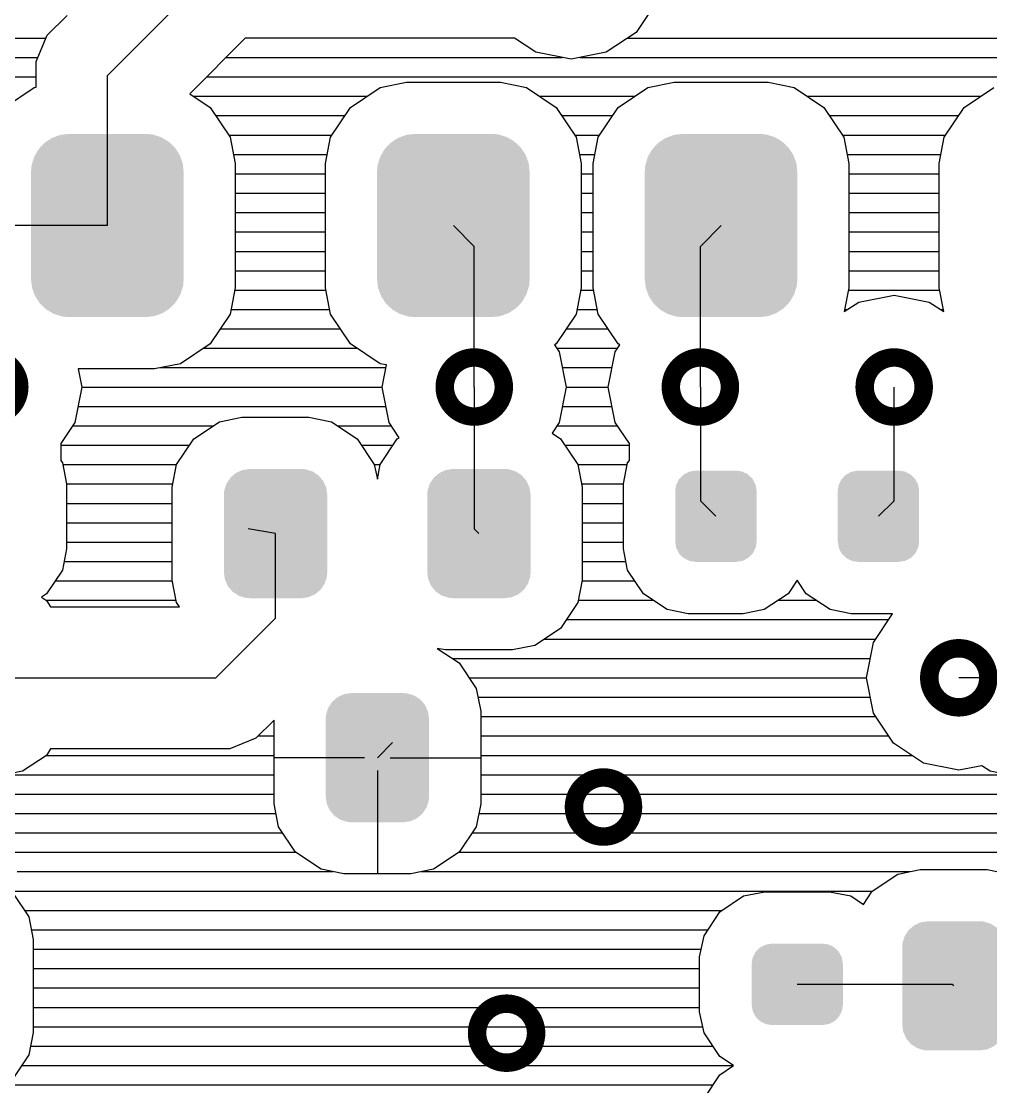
# Model space of a CAD drawing. Extents: x 295 to 953, y 10 to 290.
# Drawn here: x 624.91 to 643.97, y 119.75 to 140.69 of the extents above; entities that cross this region are included whole.
import ezdxf

# ---------------------------------------------------------------- set-up
doc = ezdxf.new("R2010")
doc.units = 0
doc.header["$LTSCALE"] = 5
doc.header["$MEASUREMENT"] = 0
doc.layers.get('0').update_dxf_attribs({"linetype": 'CONTINUOUS', "lineweight": 25})
doc.layers.add('130409_DV-DPH-A6_TOP', color=5, linetype='CONTINUOUS')

msp = doc.modelspace()

# ---------------------------------------------------------------- linework, layer by layer
at = {"const_width": 0.363}
for points in [[(623.712, 133.5, 1), (624.873, 133.5, 1)], [(633.237, 133.5, 1), (634.398, 133.5, 1)], [(637.682, 133.5, 1), (638.843, 133.5, 1)], [(641.492, 133.5, 1), (642.653, 133.5, 1)], [(642.762, 127.785, 1), (643.923, 127.785, 1)], [(635.777, 125.245, 1), (636.938, 125.245, 1)], [(633.872, 120.8, 1), (635.033, 120.8, 1)]]:
    msp.add_lwpolyline(points, format="xyb", close=True, dxfattribs=at)
for points in [[(625.515, 138.396), (625.568, 138.415), (627.685, 138.396), (627.652, 138.415)], [(625.568, 138.415), (625.679, 138.456), (627.652, 138.415), (627.515, 138.456)], [(625.679, 138.456), (625.757, 138.465), (627.515, 138.456), (627.485, 138.465)], [(625.757, 138.465), (625.852, 138.476), (627.485, 138.465), (627.356, 138.476)], [(632.318, 138.396), (632.37, 138.415), (634.487, 138.396), (634.454, 138.415)], [(632.37, 138.415), (632.481, 138.456), (634.454, 138.415), (634.317, 138.456)], [(632.481, 138.456), (632.559, 138.465), (634.317, 138.456), (634.287, 138.465)], [(632.559, 138.465), (632.654, 138.476), (634.287, 138.465), (634.158, 138.476)], [(637.58, 138.396), (637.633, 138.415), (639.75, 138.396), (639.717, 138.415)], [(637.633, 138.415), (637.744, 138.456), (639.717, 138.415), (639.58, 138.456)], [(637.744, 138.456), (637.822, 138.465), (639.58, 138.456), (639.55, 138.465)], [(637.822, 138.465), (637.917, 138.476), (639.55, 138.465), (639.421, 138.476)], [(625.251, 138.173), (625.284, 138.209), (627.953, 138.173), (627.929, 138.209)], [(625.284, 138.209), (625.37, 138.3), (627.929, 138.209), (627.832, 138.3)], [(625.37, 138.3), (625.412, 138.328), (627.832, 138.3), (627.802, 138.328)], [(625.412, 138.328), (625.515, 138.396), (627.802, 138.328), (627.685, 138.396)], [(632.053, 138.173), (632.086, 138.209), (634.755, 138.173), (634.731, 138.209)], [(632.086, 138.209), (632.172, 138.3), (634.731, 138.209), (634.634, 138.3)], [(632.172, 138.3), (632.215, 138.328), (634.634, 138.3), (634.605, 138.328)], [(632.215, 138.328), (632.318, 138.396), (634.605, 138.328), (634.487, 138.396)], [(637.316, 138.173), (637.349, 138.209), (640.018, 138.173), (639.994, 138.209)], [(637.349, 138.209), (637.435, 138.3), (639.994, 138.209), (639.897, 138.3)], [(637.435, 138.3), (637.477, 138.328), (639.897, 138.3), (639.867, 138.328)], [(637.477, 138.328), (637.58, 138.396), (639.867, 138.328), (639.75, 138.396)], [(625.127, 137.9), (625.164, 138.022), (628.085, 137.9), (628.04, 138.022)], [(625.164, 138.022), (625.187, 138.063), (628.04, 138.022), (628.025, 138.063)], [(625.187, 138.063), (625.251, 138.173), (628.025, 138.063), (627.953, 138.173)], [(631.929, 137.9), (631.966, 138.022), (634.887, 137.9), (634.842, 138.022)], [(631.966, 138.022), (631.989, 138.063), (634.842, 138.022), (634.827, 138.063)], [(631.989, 138.063), (632.053, 138.173), (634.827, 138.063), (634.755, 138.173)], [(637.192, 137.9), (637.229, 138.022), (640.15, 137.9), (640.105, 138.022)], [(637.229, 138.022), (637.252, 138.063), (640.105, 138.022), (640.09, 138.063)], [(637.252, 138.063), (637.316, 138.173), (640.09, 138.063), (640.018, 138.173)], [(625.103, 137.727), (625.114, 137.855), (628.105, 137.727), (628.09, 137.855)], [(625.114, 137.855), (625.127, 137.9), (628.09, 137.855), (628.085, 137.9)], [(631.905, 137.727), (631.916, 137.855), (634.907, 137.727), (634.892, 137.855)], [(631.916, 137.855), (631.929, 137.9), (634.892, 137.855), (634.887, 137.9)], [(637.168, 137.727), (637.179, 137.855), (640.17, 137.727), (640.155, 137.855)], [(637.179, 137.855), (637.192, 137.9), (640.155, 137.855), (640.15, 137.9)], [(625.103, 135.623), (625.103, 137.727), (628.105, 135.623), (628.105, 137.727)], [(631.905, 135.623), (631.905, 137.727), (634.907, 135.623), (634.907, 137.727)], [(637.168, 135.623), (637.168, 137.727), (640.17, 135.623), (640.17, 137.727)], [(625.118, 135.495), (625.103, 135.623), (628.094, 135.495), (628.105, 135.623)], [(625.123, 135.45), (625.118, 135.495), (628.081, 135.45), (628.094, 135.495)], [(631.92, 135.495), (631.905, 135.623), (634.896, 135.495), (634.907, 135.623)], [(631.925, 135.45), (631.92, 135.495), (634.883, 135.45), (634.896, 135.495)], [(637.183, 135.495), (637.168, 135.623), (640.159, 135.495), (640.17, 135.623)], [(637.188, 135.45), (637.183, 135.495), (640.146, 135.45), (640.159, 135.495)], [(625.168, 135.328), (625.123, 135.45), (628.044, 135.328), (628.081, 135.45)], [(625.183, 135.287), (625.168, 135.328), (628.021, 135.287), (628.044, 135.328)], [(625.255, 135.177), (625.183, 135.287), (627.957, 135.177), (628.021, 135.287)], [(631.97, 135.328), (631.925, 135.45), (634.846, 135.328), (634.883, 135.45)], [(631.985, 135.287), (631.97, 135.328), (634.823, 135.287), (634.846, 135.328)], [(632.057, 135.177), (631.985, 135.287), (634.759, 135.177), (634.823, 135.287)], [(637.233, 135.328), (637.188, 135.45), (640.109, 135.328), (640.146, 135.45)], [(637.248, 135.287), (637.233, 135.328), (640.086, 135.287), (640.109, 135.328)], [(637.32, 135.177), (637.248, 135.287), (640.022, 135.177), (640.086, 135.287)], [(625.279, 135.141), (625.255, 135.177), (627.924, 135.141), (627.957, 135.177)], [(625.376, 135.05), (625.279, 135.141), (627.838, 135.05), (627.924, 135.141)], [(632.081, 135.141), (632.057, 135.177), (634.726, 135.141), (634.759, 135.177)], [(632.178, 135.05), (632.081, 135.141), (634.64, 135.05), (634.726, 135.141)], [(637.344, 135.141), (637.32, 135.177), (639.989, 135.141), (640.022, 135.177)], [(637.441, 135.05), (637.344, 135.141), (639.903, 135.05), (639.989, 135.141)], [(625.405, 135.022), (625.376, 135.05), (627.795, 135.022), (627.838, 135.05)], [(625.523, 134.954), (625.405, 135.022), (627.692, 134.954), (627.795, 135.022)], [(625.556, 134.935), (625.523, 134.954), (627.64, 134.935), (627.692, 134.954)], [(625.693, 134.894), (625.556, 134.935), (627.529, 134.894), (627.64, 134.935)], [(625.723, 134.885), (625.693, 134.894), (627.451, 134.885), (627.529, 134.894)], [(625.852, 134.874), (625.723, 134.885), (627.356, 134.874), (627.451, 134.885)], [(632.208, 135.022), (632.178, 135.05), (634.598, 135.022), (634.64, 135.05)], [(632.325, 134.954), (632.208, 135.022), (634.495, 134.954), (634.598, 135.022)], [(632.359, 134.935), (632.325, 134.954), (634.442, 134.935), (634.495, 134.954)], [(632.495, 134.894), (632.359, 134.935), (634.331, 134.894), (634.442, 134.935)], [(632.525, 134.885), (632.495, 134.894), (634.253, 134.885), (634.331, 134.894)], [(632.654, 134.874), (632.525, 134.885), (634.158, 134.874), (634.253, 134.885)], [(637.47, 135.022), (637.441, 135.05), (639.86, 135.022), (639.903, 135.05)], [(637.588, 134.954), (637.47, 135.022), (639.757, 134.954), (639.86, 135.022)], [(637.621, 134.935), (637.588, 134.954), (639.705, 134.935), (639.757, 134.954)], [(637.758, 134.894), (637.621, 134.935), (639.594, 134.894), (639.705, 134.935)], [(637.788, 134.885), (637.758, 134.894), (639.516, 134.885), (639.594, 134.894)], [(637.917, 134.874), (637.788, 134.885), (639.421, 134.874), (639.516, 134.885)], [(628.98, 131.654), (629.022, 131.717), (630.848, 131.654), (630.794, 131.717)], [(629.022, 131.717), (629.075, 131.763), (630.794, 131.717), (630.755, 131.763)], [(629.075, 131.763), (629.131, 131.81), (630.755, 131.763), (630.682, 131.81)], [(629.131, 131.81), (629.2, 131.842), (630.682, 131.81), (630.635, 131.842)], [(629.2, 131.842), (629.261, 131.869), (630.635, 131.842), (630.544, 131.869)], [(629.261, 131.869), (629.36, 131.884), (630.544, 131.869), (630.498, 131.884)], [(629.36, 131.884), (629.403, 131.89), (630.498, 131.884), (630.419, 131.89)], [(632.978, 131.654), (633.02, 131.717), (634.846, 131.654), (634.792, 131.717)], [(633.02, 131.717), (633.073, 131.763), (634.792, 131.717), (634.753, 131.763)], [(633.073, 131.763), (633.129, 131.81), (634.753, 131.763), (634.68, 131.81)], [(633.129, 131.81), (633.198, 131.842), (634.68, 131.81), (634.633, 131.842)], [(633.198, 131.842), (633.259, 131.869), (634.633, 131.842), (634.542, 131.869)], [(633.259, 131.869), (633.358, 131.884), (634.542, 131.869), (634.496, 131.884)], [(633.358, 131.884), (633.401, 131.89), (634.496, 131.884), (634.417, 131.89)], [(637.851, 131.698), (637.928, 131.777), (639.287, 131.698), (639.204, 131.777)], [(637.928, 131.777), (637.944, 131.785), (639.204, 131.777), (639.195, 131.785)], [(637.944, 131.785), (638.041, 131.836), (639.195, 131.785), (639.089, 131.836)], [(638.041, 131.836), (638.067, 131.84), (639.089, 131.836), (639.08, 131.84)], [(638.067, 131.84), (638.166, 131.856), (639.08, 131.84), (638.969, 131.856)], [(638.166, 131.856), (638.166, 131.859), (638.969, 131.856), (638.969, 131.859)], [(641.046, 131.698), (641.123, 131.777), (642.482, 131.698), (642.399, 131.777)], [(641.123, 131.777), (641.139, 131.785), (642.399, 131.777), (642.39, 131.785)], [(641.139, 131.785), (641.236, 131.836), (642.39, 131.785), (642.285, 131.836)], [(641.236, 131.836), (641.262, 131.84), (642.285, 131.836), (642.276, 131.84)], [(641.262, 131.84), (641.361, 131.856), (642.276, 131.84), (642.164, 131.856)], [(641.361, 131.856), (641.361, 131.859), (642.164, 131.856), (642.164, 131.859)], [(628.901, 131.46), (628.921, 131.524), (630.916, 131.46), (630.907, 131.524)], [(628.921, 131.524), (628.943, 131.597), (630.907, 131.524), (630.873, 131.597)], [(628.943, 131.597), (628.98, 131.654), (630.873, 131.597), (630.848, 131.654)], [(632.899, 131.46), (632.918, 131.524), (634.914, 131.46), (634.905, 131.524)], [(632.918, 131.524), (632.941, 131.597), (634.905, 131.524), (634.871, 131.597)], [(632.941, 131.597), (632.978, 131.654), (634.871, 131.597), (634.846, 131.654)], [(637.767, 131.46), (637.784, 131.572), (639.367, 131.46), (639.349, 131.572)], [(637.784, 131.572), (637.791, 131.585), (639.349, 131.572), (639.346, 131.585)], [(637.791, 131.585), (637.84, 131.686), (639.346, 131.585), (639.293, 131.686)], [(637.84, 131.686), (637.851, 131.698), (639.293, 131.686), (639.287, 131.698)], [(640.963, 131.46), (640.98, 131.572), (642.563, 131.46), (642.544, 131.572)], [(640.98, 131.572), (640.986, 131.585), (642.544, 131.572), (642.542, 131.585)], [(640.986, 131.585), (641.035, 131.686), (642.542, 131.585), (642.488, 131.686)], [(641.035, 131.686), (641.046, 131.698), (642.488, 131.686), (642.482, 131.698)], [(628.895, 131.382), (628.901, 131.46), (630.927, 131.382), (630.916, 131.46)], [(628.895, 129.858), (628.895, 131.382), (630.927, 129.858), (630.927, 131.382)], [(632.893, 131.382), (632.899, 131.46), (634.925, 131.382), (634.914, 131.46)], [(632.893, 129.858), (632.893, 131.382), (634.925, 129.858), (634.925, 131.382)], [(637.767, 131.458), (637.767, 131.46), (639.367, 131.458), (639.367, 131.46)], [(637.767, 130.462), (637.767, 131.458), (639.367, 130.462), (639.367, 131.458)], [(640.963, 131.458), (640.963, 131.46), (642.563, 131.458), (642.563, 131.46)], [(640.963, 130.462), (640.963, 131.458), (642.563, 130.462), (642.563, 131.458)], [(637.767, 130.46), (637.767, 130.462), (639.367, 130.46), (639.367, 130.462)], [(637.786, 130.348), (637.767, 130.46), (639.351, 130.348), (639.367, 130.46)], [(640.963, 130.46), (640.963, 130.462), (642.563, 130.46), (642.563, 130.462)], [(640.982, 130.348), (640.963, 130.46), (642.546, 130.348), (642.563, 130.46)], [(637.788, 130.335), (637.786, 130.348), (639.344, 130.335), (639.351, 130.348)], [(637.842, 130.234), (637.788, 130.335), (639.295, 130.234), (639.344, 130.335)], [(640.984, 130.335), (640.982, 130.348), (642.539, 130.335), (642.546, 130.348)], [(641.037, 130.234), (640.984, 130.335), (642.49, 130.234), (642.539, 130.335)], [(637.848, 130.222), (637.842, 130.234), (639.284, 130.222), (639.295, 130.234)], [(637.931, 130.143), (637.848, 130.222), (639.207, 130.143), (639.284, 130.222)], [(637.94, 130.135), (637.931, 130.143), (639.191, 130.135), (639.207, 130.143)], [(638.045, 130.084), (637.94, 130.135), (639.094, 130.084), (639.191, 130.135)], [(638.054, 130.08), (638.045, 130.084), (639.068, 130.08), (639.094, 130.084)], [(638.166, 130.064), (638.054, 130.08), (638.969, 130.064), (639.068, 130.08)], [(638.166, 130.061), (638.166, 130.064), (638.969, 130.061), (638.969, 130.064)], [(641.043, 130.222), (641.037, 130.234), (642.479, 130.222), (642.49, 130.234)], [(641.126, 130.143), (641.043, 130.222), (642.402, 130.143), (642.479, 130.222)], [(641.135, 130.135), (641.126, 130.143), (642.386, 130.135), (642.402, 130.143)], [(641.241, 130.084), (641.135, 130.135), (642.289, 130.084), (642.386, 130.135)], [(641.25, 130.08), (641.241, 130.084), (642.263, 130.08), (642.289, 130.084)], [(641.361, 130.064), (641.25, 130.08), (642.164, 130.064), (642.263, 130.08)], [(641.361, 130.061), (641.361, 130.064), (642.164, 130.061), (642.164, 130.064)], [(628.906, 129.779), (628.895, 129.858), (630.921, 129.779), (630.927, 129.858)], [(632.904, 129.779), (632.893, 129.858), (634.919, 129.779), (634.925, 129.858)], [(628.915, 129.716), (628.906, 129.779), (630.902, 129.716), (630.921, 129.779)], [(628.949, 129.642), (628.915, 129.716), (630.879, 129.642), (630.902, 129.716)], [(628.974, 129.585), (628.949, 129.642), (630.842, 129.585), (630.879, 129.642)], [(632.913, 129.716), (632.904, 129.779), (634.9, 129.716), (634.919, 129.779)], [(632.947, 129.642), (632.913, 129.716), (634.877, 129.642), (634.9, 129.716)], [(632.972, 129.585), (632.947, 129.642), (634.84, 129.585), (634.877, 129.642)], [(629.028, 129.522), (628.974, 129.585), (630.8, 129.522), (630.842, 129.585)], [(629.067, 129.476), (629.028, 129.522), (630.747, 129.476), (630.8, 129.522)], [(629.14, 129.429), (629.067, 129.476), (630.692, 129.429), (630.747, 129.476)], [(629.187, 129.398), (629.14, 129.429), (630.622, 129.398), (630.692, 129.429)], [(633.026, 129.522), (632.972, 129.585), (634.798, 129.522), (634.84, 129.585)], [(633.065, 129.476), (633.026, 129.522), (634.745, 129.476), (634.798, 129.522)], [(633.138, 129.429), (633.065, 129.476), (634.689, 129.429), (634.745, 129.476)], [(633.185, 129.398), (633.138, 129.429), (634.62, 129.398), (634.689, 129.429)], [(629.278, 129.37), (629.187, 129.398), (630.561, 129.37), (630.622, 129.398)], [(629.324, 129.356), (629.278, 129.37), (630.462, 129.356), (630.561, 129.37)], [(629.403, 129.35), (629.324, 129.356), (630.419, 129.35), (630.462, 129.356)], [(633.276, 129.37), (633.185, 129.398), (634.559, 129.37), (634.62, 129.398)], [(633.322, 129.356), (633.276, 129.37), (634.46, 129.356), (634.559, 129.37)], [(633.401, 129.35), (633.322, 129.356), (634.417, 129.35), (634.46, 129.356)], [(631.023, 127.313), (631.077, 127.359), (632.795, 127.313), (632.756, 127.359)], [(631.077, 127.359), (631.132, 127.406), (632.756, 127.359), (632.684, 127.406)], [(631.132, 127.406), (631.201, 127.437), (632.684, 127.406), (632.636, 127.437)], [(631.201, 127.437), (631.263, 127.465), (632.636, 127.437), (632.545, 127.465)], [(631.263, 127.465), (631.362, 127.479), (632.545, 127.465), (632.499, 127.479)], [(631.362, 127.479), (631.405, 127.485), (632.499, 127.479), (632.421, 127.485)], [(630.903, 127.056), (630.922, 127.119), (632.917, 127.056), (632.908, 127.119)], [(630.922, 127.119), (630.945, 127.193), (632.908, 127.119), (632.875, 127.193)], [(630.945, 127.193), (630.982, 127.25), (632.875, 127.193), (632.849, 127.25)], [(630.982, 127.25), (631.023, 127.313), (632.849, 127.25), (632.795, 127.313)], [(630.897, 126.977), (630.903, 127.056), (632.929, 126.977), (632.917, 127.056)], [(630.897, 125.453), (630.897, 126.977), (632.929, 125.453), (632.929, 126.977)], [(630.908, 125.375), (630.897, 125.453), (632.922, 125.375), (632.929, 125.453)], [(630.917, 125.311), (630.908, 125.375), (632.903, 125.311), (632.922, 125.375)], [(630.95, 125.238), (630.917, 125.311), (632.88, 125.238), (632.903, 125.311)], [(630.976, 125.181), (630.95, 125.238), (632.843, 125.181), (632.88, 125.238)], [(631.03, 125.118), (630.976, 125.181), (632.802, 125.118), (632.843, 125.181)], [(631.069, 125.072), (631.03, 125.118), (632.748, 125.072), (632.802, 125.118)], [(631.141, 125.025), (631.069, 125.072), (632.693, 125.025), (632.748, 125.072)], [(631.189, 124.993), (631.141, 125.025), (632.624, 124.993), (632.693, 125.025)], [(631.28, 124.966), (631.189, 124.993), (632.562, 124.966), (632.624, 124.993)], [(631.326, 124.951), (631.28, 124.966), (632.464, 124.951), (632.562, 124.966)], [(631.405, 124.945), (631.326, 124.951), (632.421, 124.945), (632.464, 124.951)], [(642.41, 122.873), (642.466, 122.92), (644.09, 122.873), (644.017, 122.92)], [(642.466, 122.92), (642.535, 122.952), (644.017, 122.92), (643.97, 122.952)], [(642.535, 122.952), (642.596, 122.979), (643.97, 122.952), (643.879, 122.979)], [(642.596, 122.979), (642.695, 122.994), (643.879, 122.979), (643.833, 122.994)], [(642.695, 122.994), (642.738, 123), (643.833, 122.994), (643.754, 123)], [(642.256, 122.634), (642.278, 122.707), (644.242, 122.634), (644.208, 122.707)], [(642.278, 122.707), (642.315, 122.764), (644.208, 122.707), (644.183, 122.764)], [(642.315, 122.764), (642.357, 122.827), (644.183, 122.764), (644.129, 122.827)], [(642.357, 122.827), (642.41, 122.873), (644.129, 122.827), (644.09, 122.873)], [(639.445, 122.488), (639.542, 122.539), (640.895, 122.488), (640.789, 122.539)], [(639.542, 122.539), (639.566, 122.543), (640.789, 122.539), (640.78, 122.543)], [(639.566, 122.543), (639.667, 122.56), (640.78, 122.543), (640.668, 122.56)], [(642.23, 122.492), (642.236, 122.57), (644.262, 122.492), (644.251, 122.57)], [(642.236, 122.57), (642.256, 122.634), (644.251, 122.57), (644.242, 122.634)], [(639.293, 122.287), (639.342, 122.388), (641.044, 122.287), (640.991, 122.388)], [(639.342, 122.388), (639.352, 122.399), (640.991, 122.388), (640.985, 122.399)], [(639.352, 122.399), (639.43, 122.48), (640.985, 122.399), (640.903, 122.48)], [(639.43, 122.48), (639.445, 122.488), (640.903, 122.48), (640.895, 122.488)], [(642.23, 120.968), (642.23, 122.492), (644.262, 120.968), (644.262, 122.492)], [(639.268, 121.359), (639.268, 122.161), (641.067, 121.359), (641.067, 122.161)], [(639.271, 122.161), (639.287, 122.274), (641.064, 122.161), (641.046, 122.274)], [(639.287, 122.274), (639.293, 122.287), (641.046, 122.274), (641.044, 122.287)], [(639.289, 121.246), (639.271, 121.359), (641.048, 121.246), (641.064, 121.359)], [(639.291, 121.234), (639.289, 121.246), (641.042, 121.234), (641.048, 121.246)], [(639.344, 121.132), (639.291, 121.234), (640.993, 121.132), (641.042, 121.234)], [(639.35, 121.121), (639.344, 121.132), (640.983, 121.121), (640.993, 121.132)], [(639.433, 121.04), (639.35, 121.121), (640.905, 121.04), (640.983, 121.121)], [(639.441, 121.032), (639.433, 121.04), (640.89, 121.032), (640.905, 121.04)], [(639.546, 120.981), (639.441, 121.032), (640.793, 120.981), (640.89, 121.032)], [(639.555, 120.977), (639.546, 120.981), (640.769, 120.977), (640.793, 120.981)], [(639.667, 120.96), (639.555, 120.977), (640.668, 120.96), (640.769, 120.977)], [(642.241, 120.889), (642.23, 120.968), (644.256, 120.889), (644.262, 120.968)], [(642.25, 120.826), (642.241, 120.889), (644.237, 120.826), (644.256, 120.889)], [(642.284, 120.752), (642.25, 120.826), (644.214, 120.752), (644.237, 120.826)], [(642.309, 120.695), (642.284, 120.752), (644.177, 120.695), (644.214, 120.752)], [(642.363, 120.632), (642.309, 120.695), (644.135, 120.632), (644.177, 120.695)], [(642.402, 120.586), (642.363, 120.632), (644.082, 120.586), (644.135, 120.632)], [(642.475, 120.539), (642.402, 120.586), (644.027, 120.539), (644.082, 120.586)], [(642.522, 120.508), (642.475, 120.539), (643.957, 120.508), (644.027, 120.539)], [(642.613, 120.48), (642.522, 120.508), (643.896, 120.48), (643.957, 120.508)], [(642.659, 120.466), (642.613, 120.48), (643.797, 120.466), (643.896, 120.48)], [(642.738, 120.46), (642.659, 120.466), (643.754, 120.46), (643.797, 120.466)]]:
    msp.add_solid(points)
at = {"layer": '130409_DV-DPH-A6_TOP', "color": 7}
for p, q in [((626.604, 139.621), (628.738, 141.755)), ((637.394, 141.059), (637.003, 140.47)), ((625.42, 140.414), (625.811, 140.805)), ((611.212, 140.358), (625.395, 140.358)), ((625.207, 139.901), (625.42, 140.414)), ((629.312, 140.358), (628.224, 139.266)), ((634.61, 140.358), (629.312, 140.358)), ((635.027, 140.079), (634.61, 140.358)), ((637.003, 140.47), (636.413, 140.079)), ((636.83, 140.358), (649.251, 140.358)), ((611.212, 139.977), (625.237, 139.977)), ((625.207, 139.393), (625.207, 139.901)), ((628.931, 139.977), (635.545, 139.977)), ((635.723, 139.941), (635.027, 140.079)), ((636.413, 140.079), (635.723, 139.941)), ((635.895, 139.977), (649.174, 139.977)), ((611.212, 139.596), (625.207, 139.596)), ((626.604, 136.675), (626.604, 139.621)), ((628.55, 139.596), (649.2, 139.596)), ((631.968, 139.388), (632.482, 139.489)), ((632.482, 139.489), (634.331, 139.489)), ((634.331, 139.489), (634.844, 139.388)), ((637.231, 139.388), (637.744, 139.489)), ((637.744, 139.489), (639.594, 139.489)), ((639.594, 139.489), (640.107, 139.388)), ((624.582, 138.997), (625.166, 139.388)), ((625.166, 139.388), (625.207, 139.393)), ((628.224, 139.266), (628.626, 138.997)), ((631.384, 138.997), (631.968, 139.388)), ((634.844, 139.388), (635.428, 138.997)), ((636.647, 138.997), (637.231, 139.388)), ((640.107, 139.388), (640.691, 138.997)), ((643.449, 138.997), (644.033, 139.388)), ((628.306, 139.215), (631.704, 139.215)), ((635.103, 139.215), (636.972, 139.215)), ((640.371, 139.215), (643.769, 139.215)), ((628.626, 138.997), (629.017, 138.412)), ((628.738, 138.834), (631.272, 138.834)), ((630.993, 138.412), (631.384, 138.997)), ((635.428, 138.997), (635.819, 138.412)), ((635.54, 138.834), (636.535, 138.834)), ((636.256, 138.412), (636.647, 138.997)), ((640.691, 138.997), (641.082, 138.412)), ((640.803, 138.834), (643.337, 138.834)), ((643.058, 138.412), (643.449, 138.997)), ((628.992, 138.453), (631.018, 138.453)), ((629.017, 138.412), (629.119, 137.894)), ((630.891, 137.894), (630.993, 138.412)), ((635.794, 138.453), (636.281, 138.453)), ((635.819, 138.412), (635.921, 137.894)), ((636.154, 137.894), (636.256, 138.412)), ((641.057, 138.453), (643.083, 138.453)), ((641.082, 138.412), (641.184, 137.894)), ((642.956, 137.894), (643.058, 138.412)), ((629.088, 138.072), (630.922, 138.072)), ((635.885, 138.072), (636.19, 138.072)), ((641.153, 138.072), (642.987, 138.072)), ((629.119, 137.894), (629.119, 135.451)), ((630.891, 135.451), (630.891, 137.894)), ((635.921, 137.894), (635.921, 135.451)), ((636.154, 135.451), (636.154, 137.894)), ((641.184, 137.894), (641.184, 135.451)), ((642.956, 135.451), (642.956, 137.894)), ((629.119, 137.691), (630.891, 137.691)), ((635.921, 137.691), (636.154, 137.691)), ((641.184, 137.691), (642.956, 137.691)), ((629.119, 137.31), (630.891, 137.31)), ((635.921, 137.31), (636.154, 137.31)), ((641.184, 137.31), (642.956, 137.31)), ((629.119, 136.929), (630.891, 136.929)), ((635.921, 136.929), (636.154, 136.929)), ((641.184, 136.929), (642.956, 136.929)), ((626.604, 136.675), (620.706, 136.675)), ((629.119, 136.548), (630.891, 136.548)), ((633.818, 136.264), (633.406, 136.675)), ((635.921, 136.548), (636.154, 136.548)), ((638.263, 136.264), (638.669, 136.675)), ((641.184, 136.548), (642.956, 136.548)), ((629.119, 136.167), (630.891, 136.167)), ((633.818, 133.5), (633.818, 136.264)), ((635.921, 136.167), (636.154, 136.167)), ((638.263, 133.5), (638.263, 136.264)), ((641.184, 136.167), (642.956, 136.167)), ((629.119, 135.786), (630.891, 135.786)), ((635.921, 135.786), (636.154, 135.786)), ((641.184, 135.786), (642.956, 135.786)), ((629.119, 135.451), (629.017, 134.933)), ((629.113, 135.405), (630.897, 135.405)), ((630.993, 134.933), (630.891, 135.451)), ((635.921, 135.451), (635.819, 134.933)), ((635.911, 135.405), (636.165, 135.405)), ((636.256, 134.933), (636.154, 135.451)), ((641.184, 135.451), (641.092, 134.983)), ((641.178, 135.405), (642.962, 135.405)), ((641.377, 135.171), (642.073, 135.308)), ((642.073, 135.308), (642.763, 135.171)), ((643.048, 134.983), (642.956, 135.451)), ((641.092, 134.983), (641.377, 135.171)), ((642.763, 135.171), (643.048, 134.983)), ((629.017, 134.933), (628.626, 134.348)), ((629.037, 135.024), (630.973, 135.024)), ((631.384, 134.348), (630.993, 134.933)), ((635.819, 134.933), (635.428, 134.348)), ((635.834, 135.024), (636.241, 135.024)), ((636.647, 134.348), (636.256, 134.933)), ((641.102, 135.024), (641.153, 135.024)), ((642.987, 135.024), (643.038, 135.024)), ((628.824, 134.643), (631.186, 134.643)), ((635.621, 134.643), (636.454, 134.643)), ((628.626, 134.348), (628.042, 133.957)), ((628.494, 134.262), (631.516, 134.262)), ((631.968, 133.957), (631.384, 134.348)), ((635.428, 134.348), (635.397, 134.328)), ((635.397, 134.328), (635.489, 134.191)), ((635.443, 134.262), (636.632, 134.262)), ((636.586, 134.191), (636.678, 134.328)), ((636.678, 134.328), (636.647, 134.348)), ((635.489, 134.191), (635.626, 133.5)), ((636.449, 133.5), (636.586, 134.191)), ((627.529, 133.856), (626.03, 133.856)), ((626.03, 133.856), (626.101, 133.5)), ((628.042, 133.957), (627.529, 133.856)), ((627.64, 133.881), (632.08, 133.881)), ((632.09, 133.937), (631.968, 133.957)), ((632.004, 133.5), (632.09, 133.937)), ((635.55, 133.881), (636.525, 133.881)), ((626.101, 133.5), (625.964, 132.804)), ((626.101, 133.5), (632.004, 133.5)), ((632.141, 132.804), (632.004, 133.5)), ((633.818, 133.5), (633.818, 130.711)), ((635.626, 133.5), (635.489, 132.804)), ((635.626, 133.5), (636.449, 133.5)), ((636.586, 132.804), (636.449, 133.5)), ((638.263, 133.5), (638.263, 131.265)), ((642.073, 131.265), (642.073, 133.5)), ((626.025, 133.119), (632.08, 133.119)), ((635.55, 133.119), (636.525, 133.119)), ((625.964, 132.804), (625.69, 132.387)), ((628.306, 132.479), (628.809, 132.814)), ((628.809, 132.814), (629.251, 132.906)), ((629.251, 132.906), (630.566, 132.906)), ((630.566, 132.906), (631.013, 132.814)), ((631.013, 132.814), (631.516, 132.479)), ((632.339, 132.504), (632.141, 132.804)), ((635.489, 132.804), (635.347, 132.591)), ((636.866, 132.387), (636.586, 132.804)), ((625.918, 132.738), (628.687, 132.738)), ((631.13, 132.738), (632.187, 132.738)), ((635.347, 132.591), (635.514, 132.479)), ((635.443, 132.738), (636.632, 132.738)), ((625.69, 132.387), (625.69, 132.057)), ((625.69, 132.357), (628.219, 132.357)), ((627.965, 131.976), (628.306, 132.479)), ((631.516, 132.479), (631.852, 131.976)), ((631.598, 132.357), (632.222, 132.357)), ((631.968, 131.976), (632.304, 132.479)), ((632.304, 132.479), (632.339, 132.504)), ((635.514, 132.479), (635.855, 131.976)), ((635.601, 132.357), (636.866, 132.357)), ((636.866, 132.057), (636.866, 132.387)), ((625.69, 132.057), (625.72, 132.012)), ((625.72, 132.012), (625.801, 131.595)), ((625.725, 131.976), (627.965, 131.976)), ((627.879, 131.529), (627.965, 131.976)), ((631.852, 131.976), (631.968, 131.976)), ((631.852, 131.976), (631.913, 131.692)), ((631.913, 131.692), (631.968, 131.976)), ((635.855, 131.976), (636.825, 131.976)), ((635.855, 131.976), (635.941, 131.529)), ((636.749, 131.595), (636.83, 132.012)), ((636.83, 132.012), (636.866, 132.057)), ((625.801, 131.595), (627.889, 131.595)), ((625.801, 131.595), (625.801, 130.32)), ((627.879, 129.705), (627.879, 131.529)), ((635.931, 131.595), (636.749, 131.595)), ((635.941, 131.529), (635.941, 129.705)), ((636.749, 130.32), (636.749, 131.595)), ((625.801, 131.214), (627.879, 131.214)), ((635.941, 131.214), (636.749, 131.214)), ((638.263, 131.265), (638.567, 130.96)), ((641.763, 130.96), (642.073, 131.265)), ((625.801, 130.833), (627.879, 130.833)), ((629.911, 130.62), (629.373, 130.711)), ((633.818, 130.711), (633.909, 130.62)), ((635.941, 130.833), (636.749, 130.833)), ((629.911, 128.958), (629.911, 130.62)), ((625.801, 130.32), (625.72, 129.903)), ((625.801, 130.452), (627.879, 130.452)), ((635.941, 130.452), (636.749, 130.452)), ((636.83, 129.903), (636.749, 130.32)), ((625.751, 130.071), (627.879, 130.071)), ((635.941, 130.071), (636.8, 130.071)), ((625.72, 129.903), (625.405, 129.436)), ((637.145, 129.436), (636.83, 129.903)), ((625.573, 129.69), (627.884, 129.69)), ((627.965, 129.263), (627.879, 129.705)), ((635.941, 129.705), (635.855, 129.263)), ((635.936, 129.69), (636.977, 129.69)), ((640.168, 129.705), (639.985, 129.436)), ((640.152, 129.69), (640.178, 129.69)), ((640.345, 129.436), (640.168, 129.705)), ((625.405, 129.436), (625.309, 129.37)), ((637.612, 129.126), (637.145, 129.436)), ((639.985, 129.436), (639.517, 129.126)), ((640.813, 129.126), (640.345, 129.436)), ((625.309, 129.37), (625.405, 129.304)), ((625.4, 129.309), (627.955, 129.309)), ((625.405, 129.304), (625.486, 129.182)), ((628.021, 129.182), (627.965, 129.263)), ((635.855, 129.263), (635.514, 128.755)), ((635.865, 129.309), (637.338, 129.309)), ((639.792, 129.309), (640.538, 129.309)), ((625.486, 129.182), (628.021, 129.182)), ((638.024, 129.04), (637.612, 129.126)), ((639.106, 129.04), (638.024, 129.04)), ((639.517, 129.126), (639.106, 129.04)), ((641.224, 129.04), (640.813, 129.126)), ((642.042, 129.04), (641.224, 129.04)), ((641.666, 128.476), (642.042, 129.04)), ((628.738, 127.785), (629.911, 128.958)), ((635.631, 128.928), (641.966, 128.928)), ((635.514, 128.755), (635.011, 128.42)), ((633.254, 128.334), (633.091, 128.364)), ((633.091, 128.364), (633.518, 128.08)), ((635.011, 128.42), (634.569, 128.334)), ((635.199, 128.547), (641.712, 128.547)), ((641.529, 127.785), (641.666, 128.476)), ((634.569, 128.334), (633.254, 128.334)), ((633.391, 128.166), (641.605, 128.166)), ((633.518, 128.08), (633.853, 127.572)), ((623.983, 127.785), (628.738, 127.785)), ((633.716, 127.785), (641.529, 127.785)), ((641.666, 127.089), (641.529, 127.785)), ((644.917, 127.785), (643.343, 127.785)), ((633.853, 127.572), (633.945, 127.13)), ((633.889, 127.404), (641.605, 127.404)), ((633.945, 127.13), (633.945, 125.306)), ((629.881, 126.952), (629.525, 126.596)), ((629.881, 125.306), (629.881, 126.952)), ((633.945, 127.023), (641.712, 127.023)), ((642.057, 126.5), (641.666, 127.089)), ((629.525, 126.596), (629.012, 126.388)), ((629.566, 126.642), (629.881, 126.642)), ((632.207, 126.515), (631.913, 126.215)), ((633.945, 126.642), (641.966, 126.642)), ((642.647, 126.109), (642.057, 126.5)), ((625.486, 126.388), (625.405, 126.261)), ((629.012, 126.388), (625.486, 126.388)), ((625.405, 126.261), (624.938, 125.951)), ((625.4, 126.261), (629.881, 126.261)), ((631.659, 126.215), (629.881, 126.215)), ((632.167, 126.215), (633.945, 126.215)), ((633.945, 126.261), (642.423, 126.261)), ((643.343, 125.971), (642.647, 126.109)), ((643.795, 126.058), (643.343, 125.971)), ((643.962, 125.951), (643.795, 126.058)), ((624.938, 125.951), (624.526, 125.865)), ((624.582, 125.88), (629.881, 125.88)), ((631.913, 125.961), (631.913, 123.929)), ((633.945, 125.88), (644.318, 125.88)), ((644.374, 125.865), (643.962, 125.951)), ((623.937, 125.499), (629.881, 125.499)), ((633.945, 125.499), (646.233, 125.499)), ((629.967, 124.859), (629.881, 125.306)), ((633.945, 125.306), (633.853, 124.859)), ((624.394, 125.118), (629.916, 125.118)), ((633.904, 125.118), (645.776, 125.118)), ((630.302, 124.356), (629.967, 124.859)), ((633.853, 124.859), (633.518, 124.356)), ((624.648, 124.737), (630.053, 124.737)), ((633.767, 124.737), (645.522, 124.737)), ((624.755, 124.356), (630.307, 124.356)), ((630.805, 124.021), (630.302, 124.356)), ((633.518, 124.356), (633.015, 124.021)), ((633.513, 124.356), (645.415, 124.356)), ((624.831, 123.975), (631.044, 123.975)), ((631.252, 123.929), (630.805, 124.021)), ((633.015, 124.021), (632.568, 123.929)), ((632.776, 123.975), (642.382, 123.975)), ((642.144, 123.924), (642.586, 124.016)), ((642.586, 124.016), (643.901, 124.016)), ((643.901, 124.016), (644.348, 123.924)), ((632.568, 123.929), (631.252, 123.929)), ((641.641, 123.589), (642.144, 123.924)), ((624.75, 123.548), (625.06, 123.086)), ((624.755, 123.594), (641.641, 123.594)), ((639.111, 123.497), (639.527, 123.579)), ((639.527, 123.579), (640.803, 123.579)), ((640.803, 123.579), (641.219, 123.497)), ((641.468, 123.33), (641.641, 123.589)), ((638.644, 123.183), (639.111, 123.497)), ((641.219, 123.497), (641.468, 123.33)), ((624.973, 123.213), (638.684, 123.213)), ((638.334, 122.715), (638.644, 123.183)), ((625.06, 123.086), (625.146, 122.639)), ((625.11, 122.832), (638.41, 122.832)), ((638.247, 122.304), (638.334, 122.715)), ((625.146, 122.639), (625.146, 120.815)), ((625.146, 122.451), (638.278, 122.451)), ((638.247, 121.222), (638.247, 122.304)), ((625.146, 122.07), (638.247, 122.07)), ((625.146, 121.689), (638.247, 121.689)), ((643.21, 121.76), (640.168, 121.76)), ((643.246, 121.73), (643.21, 121.76)), ((625.146, 121.308), (638.247, 121.308)), ((638.334, 120.81), (638.247, 121.222)), ((625.146, 120.927), (638.308, 120.927)), ((625.146, 120.815), (625.06, 120.373)), ((638.644, 120.343), (638.334, 120.81)), ((625.095, 120.546), (638.511, 120.546)), ((625.06, 120.373), (624.719, 119.865)), ((638.913, 120.165), (638.644, 120.343)), ((624.917, 120.165), (638.913, 120.165)), ((638.644, 119.982), (638.913, 120.165)), ((624.592, 119.784), (638.511, 119.784)), ((638.334, 119.515), (638.644, 119.982))]:
    msp.add_line(p, q, dxfattribs=at)

doc.saveas('drawing.dxf')
